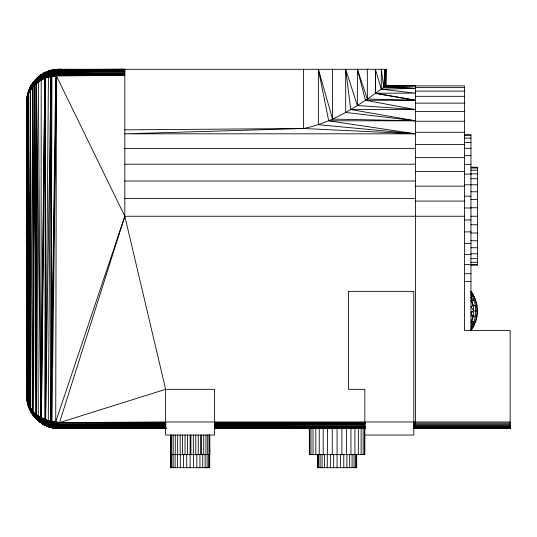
<?xml version="1.0" encoding="UTF-8"?>
<svg xmlns="http://www.w3.org/2000/svg" width="537" height="537" viewBox="0 0 537 537"><rect width="100%" height="100%" fill="white"/><g stroke="black" fill="none" stroke-linecap="round" stroke-linejoin="round"><path stroke-width="0.81" d="M124.819 70.488L59.506 70.488C43.356 71.696 28.568 82.966 26.957 99.795L27.058 398.427C27.89 414.832 43 428.922 59.506 428.466L165.94 428.506L56.432 428.331C40.1 427.204 26.561 412.174 26.85 395.856L26.85 101.956L28.025 93.344L26.957 99.285L26.85 110.199L27.051 98.889C27.937 87.591 35.355 77.187 45.605 72.421C34.341 77.603 26.81 89.585 26.85 101.956C27.004 95.445 28.857 88.967 32.529 83.55L29.407 89.471L27.602 94.995C30.878 80.711 44.692 69.179 59.506 69.3L386.063 69.3L386.063 85.631L375.383 93.438C353.5 108.823 330.074 123.396 303.418 128.504L124.819 133.82L415.45 133.82L328.698 120.791L318.367 69.3L318.367 124.705L415.45 133.82L303.418 128.504L124.819 129.853M29.407 89.471L27.434 96.244L27.045 99.372L27.058 398.427L26.85 395.897L27.434 401.408L29.132 407.268L31.898 412.55L36.764 418.84M165.873 428.009L59.506 427.888C44.699 428.251 30.924 417.222 28.092 402.75L28.32 94.378C30.072 88.424 33.334 82.879 37.986 78.751C39.275 73.978 45.947 72.529 50.048 70.75L47.048 71.83L52.787 69.998L59.506 69.333L124.819 69.535L54.485 70.065M27.924 93.653L27.038 98.768L29.267 89.753L31.891 85.504L35.751 81.47L43.39 76.576L52.72 73.488L59.506 73.052L124.819 74.113L56.204 74.844L50.901 76.804L50.894 421.028L56.304 75.979L56.043 70.938L56.553 69.434L46.853 71.871L43.947 73.26L43.249 75.24C37.959 80.04 31.643 84.658 29.267 91.673L29.132 90.552L27.045 99.372L28.092 402.75L30.73 408.167L32.811 410.865L34.328 85.417L36.456 414.289L36.469 83.517C32.22 75.939 48.807 71.636 53.042 69.971C71.28 68.582 50.478 68.998 49.458 71.562C49.162 73.207 49.525 74.885 49.901 76.489L50.901 76.804L56.432 75.972L124.819 75.22L56.257 75.449C42.369 76.67 26.91 86.598 26.85 101.956L27.125 98.526L26.85 101.956C26.588 84.645 42.275 69.615 59.506 69.924L124.819 69.924M27.125 97.707L26.85 101.956L27.434 96.244L27.072 99.372C26.467 98.15 30.609 85.819 30.495 89.981L30.73 408.167C36.677 417.517 48.028 425.499 59.506 422.592L165.638 389.325L214.619 389.325L214.619 435.044L165.638 435.044L165.638 389.325L124.819 216.25L124.819 69.3L56.432 69.481C51.424 70.743 37.362 71.824 41.201 79.865L41.02 418.39C37.912 427.043 54.338 427.7 59.506 428.452L51.928 427.62L56.304 428.325L51.928 427.62L56.157 428.103L165.873 428.157M165.873 422.928L59.506 422.592L46.853 420.444L45.611 419.471L45.618 78.362L41.383 417.591L41.02 418.39C46.41 422.156 52.639 426.485 59.506 425.734L165.873 425.734M26.85 192.071L27.119 101.869L26.85 224.379M27.119 376.659L27.058 398.427L27.119 379.156M27.119 397.467L27.112 399.145L26.85 395.897L27.488 401.246L26.89 397.219M35.751 81.47C41.644 75.012 50.807 71.448 59.506 72.079L124.819 71.213L59.506 70.488C46.934 70.327 33.677 77.523 29.267 89.753L33.71 82.537L37.986 78.751L38.107 79.865L33.71 83.651L33.918 84.537L32.811 86.967L28.179 93.928L27.474 96.566L28.32 94.378L30.045 406.952L30.495 89.981C35.529 75.422 25.454 97.063 27.038 98.768L27.434 96.244M45.618 78.362L44.739 419.169L49.901 421.337L59.506 422.592L165.873 422.592M26.85 176.579L27.119 101.016M26.85 119.409L27.051 98.889L26.85 116.368M26.85 113.918L26.957 99.285L26.85 110.823M30.475 88.867L30.589 89.276L32.173 86.987L32.811 86.967L30.401 409.355C34.677 421.109 47.222 428.573 59.506 428.452M35.811 81.812L30.589 89.276L33.918 84.537L35.234 84.49L41.201 79.865L46.86 77.382L50.901 76.804L48.283 420.404L49.639 422.458L59.506 425.734L165.873 425.995M170.685 435.044L170.531 467.7L209.719 467.7L209.685 435.044L209.719 454.638L170.531 454.638L170.565 435.044L170.571 454.638M165.873 427.324L59.506 427.324C48.82 426.17 37.758 421.075 32.911 410.986L34.328 85.417L35.455 413.517L36.274 414.631L43.947 419.31L45.611 419.471L48.411 77.402L49.646 75.361L56.083 73.025M56.257 422.371L56.257 428.325L165.893 428.479M31.898 412.067L31.925 412.778C28.407 407.878 27.327 401.81 26.85 395.856C26.964 406.14 31.864 416.699 40.738 422.236C48.968 426.808 45.611 427.741 46.558 421.491L48.283 420.404L49.76 421.894L59.506 424.76L59.506 425.734C52.834 425.197 46.242 422.176 41.383 417.591L44.793 78.65C47.968 74.093 54.257 72.717 59.506 72.079L124.819 72.079M510.15 421.981L165.638 421.981L59.506 422.592L56.204 422.975L52.941 422.565L51.961 421.283L56.432 75.972L56.257 75.449L53.15 76.382C52.908 74.314 52.109 71.924 53.042 69.971C42.658 72.133 33.119 79.557 29.468 89.659L31.925 85.027M26.85 112.065L27.051 98.889M45.611 419.471L50.901 76.804M53.042 421.981L52.633 425.928L53.042 427.841L49.646 426.767L49.357 424.626L49.901 421.337M29.267 91.673L29.146 90.391L27.072 98.781L27.481 95.915M29.132 407.268L27.434 401.569L26.85 395.856C26.823 407.986 33.992 420.706 46.209 423.982C38.382 421.095 33.099 414.282 29.132 407.268L28.32 94.378M464.431 428.117L464.431 428.513L510.15 428.412L413.779 428.486L510.15 428.513L510.15 330.544L464.431 330.544L464.431 85.853L385.653 85.933L386.063 69.3M36.274 414.631C33.703 419.377 40.356 422.082 43.497 423.948L44.155 424.613L41.195 422.874L48.411 426.573L52.787 427.814C48.518 427.183 40.631 425.069 43.947 419.31L44.739 419.169L41.383 417.591M365.462 100.271L415.45 109.535L357.367 105.514L357.367 69.3L365.462 100.271L415.45 100.271L375.383 93.438L375.383 69.3L381.263 89.189L415.45 88.363L383.787 87.33L384.854 69.3L385.653 85.933M56.043 425.928C47.524 425.264 41.268 418.967 35.455 413.517L33.918 413.282C30.059 408.274 26.884 402.314 26.85 395.856C26.843 401.609 29.032 406.965 31.925 411.825L31.898 412.55L28.226 405.106L26.957 398.535C27.89 414.705 43.584 427.861 59.506 427.324L165.873 427.11M27.602 402.824L26.957 398.535C27.535 404.133 29.589 409.503 32.529 414.262L29.267 408.06L29.267 406.14M477.064 316.246C478.42 307.547 476.198 298.438 470.962 291.356C478.897 303.002 478.897 318.897 470.962 330.544L473.674 326.274L475.782 321.401L477.064 316.246L470.962 315.91M32.274 83.98L34.146 81.402L32.274 83.98C34.979 80.08 38.859 77.026 43.249 75.24L43.625 77.543L44.793 78.65L40.752 417.202L38.63 416.39L37.986 419.068L38.63 420.954L40.309 422.102M63.735 69.541L124.819 69.333L56.432 69.481L48.411 71.246L56.116 69.917C51.324 69.723 43.49 71.199 46.86 77.382M27.273 97.962L28.179 93.928L28.025 95.056M33.918 413.282L33.71 414.168L35.697 417.001L37.986 419.068L35.711 417.303M27.246 97.868L30.495 86.974L30.018 88.081M28.911 404.945L28.226 403.656M31.891 85.504L35.697 80.819L33.71 82.544L35.952 79.342L40.738 75.576L46.263 73.045L52.646 71.448L59.506 70.488L59.506 69.924L53.68 70.092M53.042 69.971L45.444 72.488L38.187 77.221L41.201 74.932L49.075 71.012L44.793 72.804L52.713 70.716L52.854 70.219M30.401 87.659L31.898 85.745L29.132 90.874L27.434 96.076L28.179 92.955M34.704 81.678L33.71 82.537L38.63 76.858L33.375 82.376L30.468 87.269C34.959 79.14 43.195 72.649 52.633 71.898L40.517 77.274M27.327 97.721L27.723 96.103M28.179 403.884L26.984 398.192L26.957 99.795M46.558 421.491L46.853 420.444L43.947 419.31M28.307 92.492L28.75 90.975M27.434 96.076L29.132 90.552M29.132 90.874L27.434 96.405L29.146 91.035L31.925 85.994M59.506 422.592L124.819 216.25L56.432 75.972L55.714 421.813L56.204 422.975M41.396 74.824L44.155 73.2L40.872 75.328L49.538 71.28L56.116 69.917M470.962 292.115L473.292 295.632L470.962 293.544C477.876 304.539 476.447 318.421 470.962 329.651L473.292 326.274L472.13 328.033M40.637 421.961L46.269 424.774L52.633 425.928L46.222 423.525L38.04 418.336L33.757 413.873L32.274 410.583L32.911 410.986L32.173 410.832L30.468 408.946C34.489 416.705 41.208 422.21 49.344 425.103C43.047 424.035 37.12 420.659 33.375 415.437M32.529 83.55L30.75 86.571L35.234 80.114L40.06 76.207M40.872 422.491L45.618 425.364L41.201 422.881M30.589 86.9L33.831 82.04L38.63 76.858M35.952 418.471C31.368 413.074 27.615 406.402 27.072 399.031M30.515 87.907L31.898 85.262L31.112 86.725M29.542 89.659L30.327 88.189M32.173 86.987L33.831 84.242L35.234 84.49L35.999 82.497L38.328 80.644L46.336 75.281L52.646 72.388M29.555 89.854L30.401 88.457M473.674 326.274L470.962 326.664L474.137 321.401L470.962 324.046C474.648 315.756 474.372 305.848 470.962 297.505L472.144 295.632L473.674 295.632M56.204 69.568L51.928 70.193L56.304 69.488L55.72 69.521M470.962 328.134L472.144 326.274M32.683 83.832L35.811 79.939M33.757 82.289L31.072 85.9L33.918 81.819L32.173 84.168M31.072 85.9L36.274 79.02M30.495 89.981L32.811 86.967L32.811 410.865M36.274 83.188L40.637 78.113L49.344 72.717L46.222 73.421L38.107 77.798M27.038 99.385L27.656 401.582L28.092 402.75L27.602 96.371M33.71 82.537C37.046 78.711 41.268 75.287 46.209 73.838L43.269 75.663M32.374 87.457L32.811 86.967M34.026 81.604L36.469 78.899M124.819 73.052L59.506 73.052C55.694 73.831 51.082 74.294 48.411 77.402L46.558 76.328L43.625 77.543L40.872 78.986L36.469 83.517L38.322 417.175C42.477 420.786 47.088 424.445 52.646 425.432M35.898 79.677L38.328 77.268L35.952 79.342M41.201 79.865C45.108 75.683 50.653 73.475 56.043 71.898M35.711 80.516L40.503 76.885L35.711 81.141M38.187 77.221L40.758 75.287M41.208 75.455L43.497 73.864M53.042 75.845L51.928 76.556L50.894 421.028L55.72 76.006L56.257 75.449L124.819 74.113L56.157 74.234L46.558 76.328M43.39 76.576C47.021 73.824 51.646 73.019 56.056 72.448M38.107 79.865L38.328 80.644L35.898 82.154L35.234 84.49L36.456 414.289M477.064 305.66L473.258 305.66L470.962 306.654L473.641 310.95L477.494 310.95M46.437 72.428L43.625 73.623L49.458 71.562L56.043 70.938M470.962 312.071L473.641 310.95L470.962 313.219L473.258 316.246L470.962 321.905L472.13 321.401L475.782 321.401M49.901 76.489L59.506 73.052L59.506 72.079L56.036 71.387L124.819 71.213M40.637 78.113L49.538 74.797L56.116 73.623M51.961 421.283L49.76 421.894L56.116 424.196L59.506 424.76L165.873 424.76M52.941 422.565L55.714 421.813L124.819 216.25L464.431 216.25M48.411 71.246L52.941 70.065M46.336 72.717L52.646 71.448M49.766 75.932L56.204 74.844M59.506 425.734L56.036 426.432L165.785 426.485M53.15 69.978L56.257 69.488M49.075 426.801L56.157 428.103L165.873 427.888M52.713 70.716L56.056 70.535M384.854 69.3L384.854 86.531L415.45 85.933L386.063 85.631M165.873 424.445L59.506 424.76C51.062 424.935 42.208 422.055 35.711 416.678M214.444 424.304L365.2 423.854M413.772 423.706L415.45 423.706M56.157 69.716L124.819 69.535L108.917 69.541M214.444 427.009L365.2 426.7M413.772 426.6L415.45 426.6M48.411 426.573L52.854 427.593L59.506 427.888L59.506 427.324L49.397 425.922L43.49 423.941M57.855 428.257L70.394 428.257M415.45 87.612L464.431 87.612M415.45 91.115L464.431 91.115M375.383 69.3L375.719 93.19L415.45 93.17L381.263 89.189L381.263 69.3L383.787 87.33M415.45 96.311L464.431 96.311M415.45 103.131L464.431 103.131M357.367 105.514L345.674 69.3L350.728 109.535L415.45 109.535M415.45 111.474L464.431 111.474M328.698 120.791L415.45 120.791L350.728 109.535M415.45 121.241L464.431 121.241M415.45 132.29L464.431 132.29M464.431 134.612L470.962 134.612L470.962 330.906M464.431 135.492L470.962 135.492M464.431 138.116L470.962 138.116M464.431 142.419L470.962 142.419M415.45 144.473L464.431 144.473M124.819 148.38L415.45 148.38M464.431 148.313L470.962 148.313M464.431 155.676L470.962 155.676M415.45 157.63L464.431 157.63M124.819 164.215L415.45 164.215M464.431 164.342L470.962 164.342M470.962 167.269L477.494 167.269L477.494 265.238L470.962 265.238M470.962 168.014L477.494 168.014M470.962 170.222L477.494 170.222M415.45 171.578L464.431 171.578M470.962 173.834L477.494 173.834M464.431 174.129L470.962 174.129M470.962 178.727L477.494 178.727M124.819 181.009L415.45 181.009M464.431 184.822L477.494 184.768M415.45 186.131L464.431 186.131M470.962 191.763L477.494 191.763M464.431 196.193L470.962 196.193M124.819 198.462L415.45 198.462M470.962 199.495L477.494 199.495M415.45 201.086L464.431 201.086M470.962 207.745L477.494 207.745M464.431 207.994L470.962 207.994M470.962 216.25L477.494 216.25M464.431 219.975L470.962 219.975M470.962 224.755L477.494 224.755M464.431 231.877L470.962 231.877M470.962 233.004L477.494 233.004M470.962 240.744L477.494 240.744M464.431 243.442L470.962 243.442M470.962 247.738L477.494 247.738M470.962 253.773L477.494 253.773M464.431 254.417L470.962 254.417M470.962 258.673L477.494 258.673M470.962 262.278L477.494 262.278M470.962 264.493L477.494 264.493M464.431 264.573L470.962 264.573M464.431 273.689L470.962 273.689M464.431 281.563L470.962 281.563M475.782 300.505L470.962 300.566L473.258 305.66M214.444 422.592L365.2 422.592M413.772 422.592L415.45 422.592M415.45 423.116L510.15 423.116M56.157 423.586L165.873 423.626M214.444 423.639L365.2 423.686M415.45 424.217L510.15 424.217M214.444 424.76L365.2 424.76M413.772 424.76L415.45 424.76M415.45 425.244L510.15 425.244M214.444 425.734L365.2 425.734M413.772 425.734L415.45 425.734M415.45 426.177L510.15 426.177M214.377 426.506L365.18 426.573M415.45 426.982L510.15 426.982M214.444 427.324L365.2 427.324M413.772 427.324L415.45 427.324M415.45 427.633L510.15 427.633M214.444 427.888L365.2 427.888M413.772 427.888L415.45 427.888M415.45 428.117L510.15 428.117M214.444 428.271L365.2 428.257L214.444 428.063M413.772 428.278L415.45 428.278M49.538 426.539L49.901 427.043L56.257 428.331L165.94 428.311L56.257 428.331L53.136 427.868L56.553 428.378M214.444 428.385L365.214 428.284M214.189 428.513L365.214 428.459M364.831 435.044L413.819 435.044L413.819 291.356L348.506 291.356L348.506 389.325L364.831 389.325L364.831 454.638L309.319 454.638L309.319 428.513M214.444 423.075L365.2 423.545M214.444 426.109L365.2 426.479M318.367 69.3L332.571 119.08L415.45 120.791L345.674 112.421L345.674 69.3M357.367 69.3L367.348 99.009L415.45 100.271L375.719 93.19M56.043 426.888L49.458 426.257L43.39 423.659M53.042 427.841L45.444 425.331L49.538 426.539L56.056 427.284M55.72 428.291L56.432 428.331M384.854 86.531L415.45 88.363M56.083 427.62L49.646 426.767M56.083 70.193L59.506 70.488M56.116 424.196C48.78 423.471 41.51 420.666 35.811 416.007M56.056 425.378L49.397 424.116L43.316 421.706M56.116 427.895L46.558 425.626L48.793 426.304M53.15 427.835L56.304 428.325M46.853 420.444L43.772 419.793L41.02 418.39L38.63 416.39M52.646 426.371L43.269 422.975M46.699 425.807L48.907 426.519M36.127 414.973L38.221 415.665M45.605 425.391L50.901 427.311M43.625 424.19L46.336 425.103M46.437 425.391L43.625 424.19L44.793 425.009M40.517 421.303L43.249 422.579M470.962 294.954L472.144 295.632M40.503 420.934L35.751 417.598M40.738 419.269L35.892 415.665L35.455 413.517M38.812 420.706L40.027 421.538M40.738 422.236L35.234 417.699L41.396 422.988M38.63 420.954L32.173 413.644L36.274 418.793L40.752 422.545M36.274 418.793L30.75 411.241L32.529 414.262M35.999 418.37L32.274 413.832C36.469 419.733 31.287 412.396 35.697 417.001L31.891 412.315L38.04 418.336M32.173 413.644L38.107 420.021M470.962 297.505L474.137 300.505M32.381 413.47L35.254 417.074M35.811 417.873L30.589 410.919M31.925 411.825L33.757 413.873M29.146 406.778L30.589 408.543L30.743 408.18L32.173 410.832M29.461 408.107L31.401 411.429M31.072 411.913L33.918 415.994L33.71 415.276M28.179 404.858L27.434 401.736L30.401 410.154L31.522 411.772M27.125 400.105C27.964 405.73 30.179 411.08 33.757 415.524M30.401 410.154L31.925 412.785L29.146 407.429M31.925 412.785L29.267 408.06M27.481 401.253L27.656 401.582L26.984 398.192M27.924 404.16L29.22 408.066M27.434 401.408L28.092 402.75M38.328 80.644L40.752 417.202L36.469 83.517M52.854 427.593L52.72 427.103M43.625 77.543L43.947 78.509M27.434 401.569L29.132 406.939M28.307 405.321L28.75 406.838M27.293 399.89L27.649 401.387M28.072 404.455L26.85 395.856M209.571 435.044L209.719 454.638M28.75 93.183L30.045 406.952M415.45 85.853L415.45 428.513M367.348 69.3L367.348 99.009M364.415 428.513L364.415 454.638M363.16 428.513L363.16 454.638M361.112 428.513L361.112 454.638M358.34 428.513L358.34 454.638M356.669 454.638L356.669 467.7L317.481 467.7L317.481 454.638M356.373 454.638L356.373 467.7M355.487 454.638L355.487 467.7M354.917 428.513L354.917 454.638M354.044 454.638L354.044 467.7M352.084 454.638L352.084 467.7M350.956 428.513L350.956 454.638M349.668 454.638L349.668 467.7M346.875 454.638L346.875 467.7M346.573 428.513L346.573 454.638M343.781 454.638L343.781 467.7M341.894 428.513L341.894 454.638M340.478 454.638L340.478 467.7M337.075 428.513L337.075 467.7M333.672 454.638L333.672 467.7M332.571 69.3L332.571 119.08M332.255 428.513L332.255 454.638M330.376 454.638L330.376 467.7M327.583 428.513L327.583 454.638M327.281 454.638L327.281 467.7M324.482 454.638L324.482 467.7M323.2 428.513L323.2 454.638M322.066 454.638L322.066 467.7M320.106 454.638L320.106 467.7M319.233 428.513L319.233 454.638M318.663 454.638L318.663 467.7M317.783 454.638L317.783 467.7M315.816 428.513L315.816 454.638M313.037 428.513L313.037 454.638M310.99 428.513L310.99 454.638M309.742 428.513L309.742 454.638M303.418 69.3L303.418 128.504M209.524 435.044L209.524 439.944M209.423 454.638L209.423 467.7M209.054 435.044L209.054 454.638M208.537 454.638L208.537 467.7M207.671 435.044L207.671 454.638M207.094 454.638L207.094 467.7M205.933 435.044L205.933 454.638M205.134 454.638L205.134 467.7M203.731 435.044L203.731 454.638M202.724 454.638L202.724 467.7M201.261 435.044L201.261 454.638M200.771 435.044L200.771 454.638M199.925 454.638L199.925 467.7M198.254 435.044L198.254 454.638M196.831 454.638L196.831 467.7M195.777 435.044L195.777 454.638M193.528 454.638L193.528 467.7M193.34 435.044L193.34 454.638M190.917 435.044L190.917 454.638M190.125 435.044L190.125 467.7M187.514 435.044L187.514 454.638M186.722 454.638L186.722 467.7M185.03 435.044L185.03 454.638M183.426 454.638L183.426 467.7M182.58 435.044L182.58 454.638M180.331 454.638L180.331 467.7M180.17 435.044L180.17 454.638M177.653 435.044L177.653 454.638M177.532 454.638L177.532 467.7M175.263 435.044L175.263 454.638M175.116 454.638L175.116 467.7M173.196 435.044L173.156 467.7M171.712 454.638L171.712 467.7M171.672 435.044L171.672 454.638M170.833 454.638L170.833 467.7M170.732 435.044L170.732 454.638"/></g></svg>
